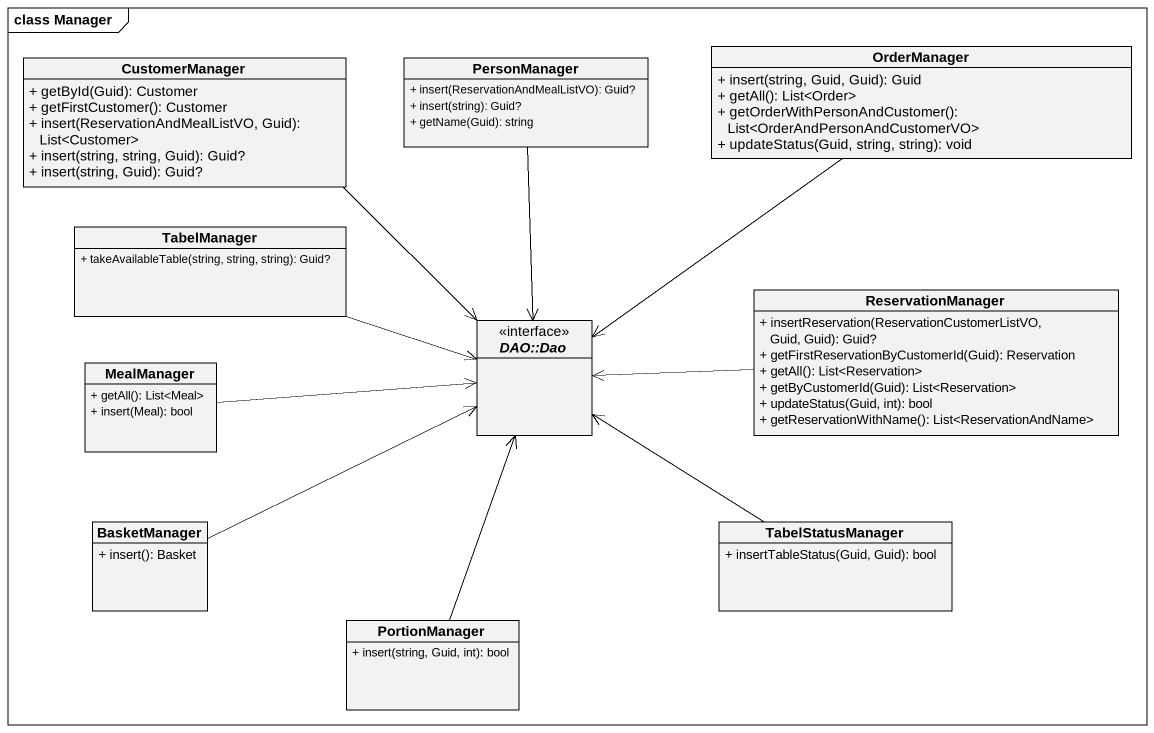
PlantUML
@startuml
mainframe class Manager
hide circle
hide empty members
skinparam classAttributeIconSize 0
class CustomerManager {
  + getById(Guid): Customer
  + getFirstCustomer(): Customer
  + insert(ReservationAndMealListVO, Guid): List<Customer>
  + insert(string, string, Guid): Guid?
  + insert(string, Guid): Guid?
}
class PersonManager {
  + insert(ReservationAndMealListVO): Guid?
  + insert(string): Guid?
  + getName(Guid): string
}
class OrderManager {
  + insert(string, Guid, Guid): Guid
  + getAll(): List<Order>
  + getOrderWithPersonAndCustomer(): List<OrderAndPersonAndCustomerVO>
  + updateStatus(Guid, string, string): void
}
class TabelManager {
  + takeAvailableTable(string, string, string): Guid?
}
class ReservationManager {
  + insertReservation(ReservationCustomerListVO, Guid, Guid): Guid?
  + getFirstReservationByCustomerId(Guid): Reservation
  + getAll(): List<Reservation>
  + getByCustomerId(Guid): List<Reservation>
  + updateStatus(Guid, int): bool
  + getReservationWithName(): List<ReservationAndName>
}
class MealManager {
  + getAll(): List<Meal>
  + insert(Meal): bool
}
interface "DAO::Dao" as DAO_Dao
class BasketManager {
  + insert(): Basket
}
class TabelStatusManager {
  + insertTableStatus(Guid, Guid): bool
}
class PortionManager {
  + insert(string, Guid, int): bool
}
CustomerManager --> DAO_Dao
PersonManager --> DAO_Dao
OrderManager --> DAO_Dao
TabelManager -right-> DAO_Dao
ReservationManager -left-> DAO_Dao
MealManager -right-> DAO_Dao
BasketManager -right-> DAO_Dao
TabelStatusManager -up-> DAO_Dao
PortionManager -up-> DAO_Dao
@enduml
